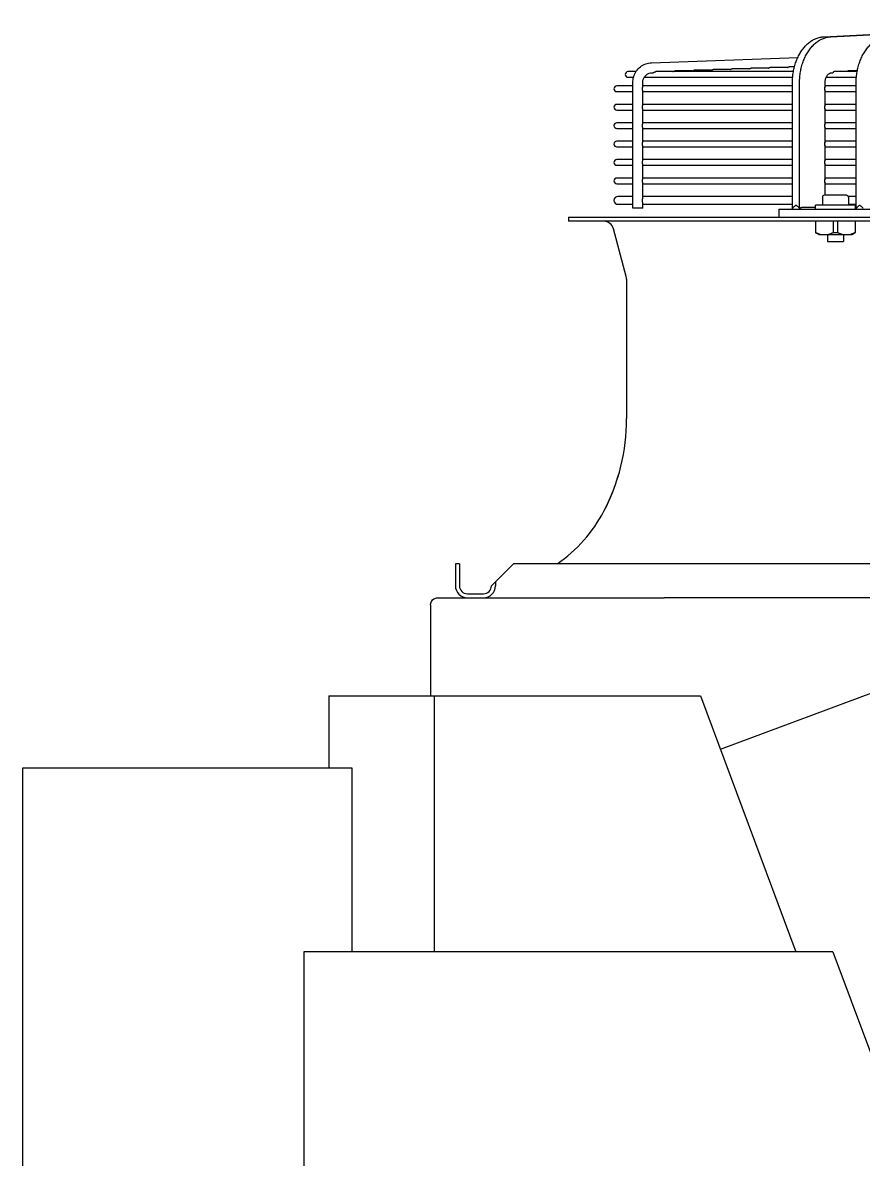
# Model space of a CAD drawing. Header units: millimetres. Extents: x 17046 to 32328, y 18593 to 29476.
# Drawn here: x 17728.25 to 17744.78, y 18965.62 to 18987.97 of the extents above; entities that cross this region are included whole.
import ezdxf

# ---------------------------------------------------------------- set-up
doc = ezdxf.new("R2010")
doc.units = ezdxf.units.MM
doc.header["$LTSCALE"] = 5
doc.layers.add('UNIT', color=6, linetype='Continuous')

msp = doc.modelspace()

# ---------------------------------------------------------------- linework, layer by layer
at = {"layer": 'UNIT'}
for p, q in [((17744.0071, 18987.6907), (17749.5819, 18987.9653)), ((17744.1463, 18987.6907), (17749.7211, 18987.9653)), ((17740.619, 18987.1791), (17743.4942, 18987.283)), ((17740.3131, 18987.0037), (17740.1545, 18987.0037)), ((17740.6261, 18986.9824), (17740.6483, 18986.9832)), ((17743.4078, 18987.0037), (17740.7047, 18987.0037)), ((17741.4123, 18987.0172), (17741.0789, 18987.0172)), ((17741.7865, 18987.0307), (17741.4531, 18987.0307)), ((17742.1607, 18987.0442), (17741.8273, 18987.0442)), ((17742.5349, 18987.0577), (17742.2014, 18987.0577)), ((17742.909, 18987.0712), (17742.5756, 18987.0712)), ((17743.2832, 18987.0847), (17742.9498, 18987.0847)), ((17743.4283, 18987.0982), (17743.324, 18987.0982)), ((17744.1637, 18986.9824), (17744.18, 18986.9832)), ((17744.6605, 18987.0037), (17744.2104, 18987.0037)), ((17744.663, 18987.0172), (17744.4847, 18987.0172)), ((17740.2488, 18986.7218), (17739.9341, 18986.7218)), ((17740.1545, 18986.8935), (17740.2635, 18986.8935)), ((17740.2488, 18984.3163), (17740.2488, 18986.7856)), ((17740.4457, 18986.7058), (17740.4457, 18986.7856)), ((17743.3889, 18986.7218), (17740.4457, 18986.7218)), ((17740.4762, 18986.8935), (17743.3935, 18986.8935)), ((17743.3889, 18984.3163), (17743.3889, 18986.7856)), ((17743.5281, 18984.3128), (17743.5281, 18986.7856)), ((17744.0292, 18986.7089), (17744.0292, 18986.7856)), ((17744.6416, 18986.7218), (17744.0292, 18986.7218)), ((17744.052, 18986.8935), (17744.6462, 18986.8935)), ((17744.6416, 18984.3163), (17744.6416, 18986.7856)), ((17739.9341, 18986.6115), (17740.2488, 18986.6115)), ((17740.4457, 18986.3436), (17740.4457, 18986.6275)), ((17740.4457, 18986.6115), (17743.3889, 18986.6115)), ((17744.0292, 18986.3467), (17744.0292, 18986.6244)), ((17744.0292, 18986.6115), (17744.6416, 18986.6115)), ((17740.2488, 18986.3596), (17739.9341, 18986.3596)), ((17739.9341, 18986.2493), (17740.2488, 18986.2493)), ((17743.3889, 18986.3596), (17740.4457, 18986.3596)), ((17740.4457, 18985.9814), (17740.4457, 18986.2653)), ((17740.4457, 18986.2493), (17743.3889, 18986.2493)), ((17744.6416, 18986.3596), (17744.0292, 18986.3596)), ((17744.0292, 18985.9845), (17744.0292, 18986.2622)), ((17744.0292, 18986.2493), (17744.6416, 18986.2493)), ((17740.2488, 18985.9974), (17739.9341, 18985.9974)), ((17739.9341, 18985.8871), (17740.2488, 18985.8871)), ((17743.3889, 18985.9974), (17740.4457, 18985.9974)), ((17740.4457, 18985.6192), (17740.4457, 18985.9031)), ((17740.4457, 18985.8871), (17743.3889, 18985.8871)), ((17744.6416, 18985.9974), (17744.0292, 18985.9974)), ((17744.0292, 18985.6223), (17744.0292, 18985.9)), ((17744.0292, 18985.8871), (17744.6416, 18985.8871)), ((17740.2488, 18985.6352), (17739.9341, 18985.6352)), ((17743.3889, 18985.6352), (17740.4457, 18985.6352)), ((17744.6416, 18985.6352), (17744.0292, 18985.6352)), ((17739.9341, 18985.5249), (17740.2488, 18985.5249)), ((17740.4457, 18985.257), (17740.4457, 18985.5409)), ((17740.4457, 18985.5249), (17743.3889, 18985.5249)), ((17744.0292, 18985.2601), (17744.0292, 18985.5378)), ((17744.0292, 18985.5249), (17744.6416, 18985.5249)), ((17740.2488, 18985.2729), (17739.9341, 18985.2729)), ((17739.9341, 18985.1627), (17740.2488, 18985.1627)), ((17743.3889, 18985.2729), (17740.4457, 18985.2729)), ((17740.4457, 18984.8948), (17740.4457, 18985.1787)), ((17740.4457, 18985.1627), (17743.3889, 18985.1627)), ((17744.6416, 18985.2729), (17744.0292, 18985.2729)), ((17744.0292, 18984.8978), (17744.0292, 18985.1756)), ((17744.0292, 18985.1627), (17744.6416, 18985.1627)), ((17740.2488, 18984.9107), (17739.9341, 18984.9107)), ((17743.3889, 18984.9107), (17740.4457, 18984.9107)), ((17744.6416, 18984.9107), (17744.0292, 18984.9107)), ((17739.9341, 18984.8005), (17740.2488, 18984.8005)), ((17740.4457, 18984.5191), (17740.4457, 18984.8165)), ((17740.4457, 18984.8005), (17743.3889, 18984.8005)), ((17744.0292, 18984.5722), (17744.0292, 18984.8134)), ((17744.0292, 18984.8005), (17744.6416, 18984.8005)), ((17740.2488, 18984.5485), (17739.9557, 18984.5485)), ((17743.3889, 18984.5485), (17740.4457, 18984.5485)), ((17743.9767, 18984.5328), (17743.9767, 18984.3753)), ((17744.4491, 18984.5722), (17744.0161, 18984.5722)), ((17744.6416, 18984.5485), (17744.4852, 18984.5485)), ((17744.4885, 18984.5328), (17744.4885, 18984.3753)), ((17739.9557, 18984.395), (17740.2488, 18984.395)), ((17740.4457, 18984.3163), (17740.2488, 18984.3163)), ((17740.4457, 18984.3163), (17740.4457, 18984.4245)), ((17740.4457, 18984.395), (17743.3889, 18984.395)), ((17743.119, 18984.2966), (17745.3461, 18984.2966)), ((17743.119, 18984.2966), (17743.119, 18984.1391)), ((17743.8389, 18984.3294), (17743.5699, 18984.3294)), ((17744.6263, 18984.3753), (17743.8389, 18984.3753)), ((17743.8389, 18984.2966), (17743.8389, 18984.3753)), ((17744.4885, 18984.395), (17744.6416, 18984.395)), ((17744.6263, 18984.301), (17744.6263, 18984.3753)), ((17738.9852, 18984.1391), (17772.7254, 18984.1391)), ((17738.9852, 18984.1391), (17738.9852, 18984.0604)), ((17772.7254, 18984.0604), (17738.9852, 18984.0604)), ((17743.8428, 18984.0604), (17743.8428, 18983.8382)), ((17744.1908, 18984.0604), (17744.1908, 18983.8382)), ((17744.2744, 18984.0604), (17744.2744, 18983.8382)), ((17744.6223, 18984.0604), (17744.6223, 18983.8382)), ((17740.1203, 18982.9726), (17739.8692, 18983.9142)), ((17743.9058, 18983.8005), (17743.8428, 18983.8369)), ((17743.9058, 18983.8005), (17744.5594, 18983.8005)), ((17744.0751, 18983.8005), (17744.0751, 18983.6666)), ((17744.3901, 18983.8005), (17744.3901, 18983.6666)), ((17744.5594, 18983.8005), (17744.6223, 18983.8369)), ((17744.0751, 18983.6666), (17744.3901, 18983.6666)), ((17740.127, 18982.9219), (17740.127, 18980.1809)), ((17736.7608, 18977.3281), (17736.7608, 18976.895)), ((17736.8396, 18977.3281), (17736.7608, 18977.3281)), ((17736.8396, 18977.3281), (17736.8396, 18976.895)), ((17737.5482, 18976.9737), (17737.9026, 18977.3281)), ((17740.6132, 18977.3281), (17737.9026, 18977.3281)), ((17776.9477, 18977.3281), (17740.6132, 18977.3281)), ((17737.5482, 18976.9737), (17737.4695, 18976.895)), ((17737.5482, 18976.9737), (17737.5482, 18976.895)), ((17736.4114, 18976.6588), (17740.8628, 18976.6588)), ((17736.997, 18976.7375), (17737.312, 18976.7375)), ((17809.4305, 18976.6588), (17740.8628, 18976.6588)), ((17736.2717, 18976.519), (17736.2717, 18974.7296)), ((17741.973, 18973.6815), (17745.6037, 18975.0354)), ((17734.2715, 18974.7296), (17741.5821, 18974.7296)), ((17734.2715, 18974.7296), (17734.2715, 18973.3122)), ((17736.3498, 18969.7006), (17736.3498, 18974.7296)), ((17741.5821, 18974.7296), (17743.4577, 18969.6998)), ((17728.2532, 18973.3122), (17734.7219, 18973.3122)), ((17728.2532, 18898.9392), (17728.2532, 18973.3122)), ((17734.7219, 18973.3122), (17734.7219, 18969.6997)), ((17744.1824, 18969.6998), (17733.7789, 18969.6997)), ((17733.7789, 18969.6997), (17733.7789, 18965.49)), ((17744.1824, 18969.6998), (17769.8854, 18900.773))]:
    msp.add_line(p, q, dxfattribs=at)
for centre, radius, start, end in [((17740.1545, 18986.9486), 0.0551, 90, 270), ((17739.9341, 18986.6666), 0.0551, 90, 270), ((17739.9341, 18986.3044), 0.0551, 90, 270), ((17739.9341, 18985.9422), 0.0551, 90, 270), ((17739.9341, 18985.58), 0.0551, 90, 270), ((17739.9341, 18985.2178), 0.0551, 90, 270), ((17739.9341, 18984.8556), 0.0551, 90, 270), ((17739.9557, 18984.4718), 0.0768, 90, 270), ((17744.0161, 18984.5328), 0.0394, 90, 180), ((17744.4491, 18984.5328), 0.0394, 0, 90), ((17739.679, 18983.8635), 0.1969, 14.93142, 90), ((17739.9301, 18982.9219), 0.1969, 0, 14.93142), ((17736.19, 18980.1809), 3.937, 332.49816, 0), ((17736.19, 18980.1809), 3.937, 332.49816, 343.5344), ((17737.1677, 18979.6719), 2.8346, 304.22448, 332.49816), ((17736.997, 18976.895), 0.2362, 180, 270), ((17736.997, 18976.895), 0.1575, 180, 270), ((17737.312, 18976.895), 0.2362, 270, 0), ((17737.312, 18976.895), 0.1575, 270, 0)]:
    msp.add_arc(centre, radius, start, end, dxfattribs=at)
for centre, ratio, start_param, end_param in [((17744.2104, 18986.9486), 0.7079972, 3.1415858, 4.0326206), ((17744.4847, 18986.9621), 0.7080429, 3.1415852, 3.8564942), ((17744.0543, 18986.6666), 0.7079678, 3.8398095, 4.712382), ((17744.0543, 18986.6666), 0.7079678, 4.7123959, 5.5849684), ((17744.0543, 18986.3044), 0.7079678, 3.8398095, 4.712382), ((17744.0543, 18986.3044), 0.7079678, 4.7123959, 5.5849684), ((17744.0543, 18985.9422), 0.7079678, 3.8398095, 4.712382), ((17744.0543, 18985.9422), 0.7079678, 4.7123959, 5.5849684), ((17744.0543, 18985.58), 0.7079678, 3.8398095, 4.712382), ((17744.0543, 18985.58), 0.7079678, 4.7123959, 5.5849684), ((17744.0543, 18985.2178), 0.7079678, 3.8398095, 4.712382), ((17744.0543, 18985.2178), 0.7079678, 4.7123959, 5.5849684), ((17744.0543, 18984.8556), 0.7079678, 3.8398095, 4.712382), ((17744.0543, 18984.8556), 0.7079678, 4.7123959, 5.5849684)]:
    msp.add_ellipse(centre, major_axis=(0, -0.0551), ratio=ratio, start_param=start_param, end_param=end_param, dxfattribs=at)
for points, knots in [([(17743.3889, 18986.7856), (17743.3889, 18986.8212), (17743.3904, 18986.8571), (17743.3934, 18986.8925), (17743.3963, 18986.9279), (17743.4008, 18986.9629), (17743.4067, 18986.9976), (17743.4126, 18987.0322), (17743.42, 18987.0666), (17743.4288, 18987.1001), (17743.4375, 18987.1335), (17743.4476, 18987.166), (17743.4591, 18987.1978), (17743.4706, 18987.2295), (17743.4835, 18987.2605), (17743.4975, 18987.2901), (17743.5116, 18987.3198), (17743.5268, 18987.348), (17743.5432, 18987.3751), (17743.5596, 18987.4022), (17743.5773, 18987.428), (17743.5958, 18987.4522), (17743.6144, 18987.4763), (17743.6339, 18987.4988), (17743.6543, 18987.5196), (17743.6748, 18987.5405), (17743.6962, 18987.5598), (17743.7182, 18987.5771), (17743.7403, 18987.5944), (17743.7629, 18987.6098), (17743.7862, 18987.6234), (17743.8096, 18987.6369), (17743.8336, 18987.6485), (17743.8579, 18987.6581), (17743.8822, 18987.6676), (17743.9067, 18987.6751), (17743.9317, 18987.6805), (17743.9566, 18987.686), (17743.9819, 18987.6894), (17744.0071, 18987.6906)], [0, 0, 0, 0, 0.076921, 0.076921, 0.076921, 0.1538421, 0.1538421, 0.1538421, 0.2307631, 0.2307631, 0.2307631, 0.3076842, 0.3076842, 0.3076842, 0.3846052, 0.3846052, 0.3846052, 0.4615263, 0.4615263, 0.4615263, 0.5384473, 0.5384473, 0.5384473, 0.6153684, 0.6153684, 0.6153684, 0.6922894, 0.6922894, 0.6922894, 0.7692105, 0.7692105, 0.7692105, 0.8461315, 0.8461315, 0.8461315, 0.9230526, 0.9230526, 0.9230526, 1, 1, 1, 1]), ([(17743.5281, 18986.7856), (17743.5281, 18986.8212), (17743.5296, 18986.8571), (17743.5326, 18986.8925), (17743.5355, 18986.9279), (17743.54, 18986.9629), (17743.5459, 18986.9976), (17743.5518, 18987.0322), (17743.5592, 18987.0666), (17743.5679, 18987.1001), (17743.5767, 18987.1335), (17743.5868, 18987.166), (17743.5983, 18987.1978), (17743.6098, 18987.2295), (17743.6227, 18987.2605), (17743.6367, 18987.2901), (17743.6508, 18987.3198), (17743.666, 18987.348), (17743.6824, 18987.3751), (17743.6988, 18987.4022), (17743.7165, 18987.428), (17743.735, 18987.4522), (17743.7536, 18987.4763), (17743.773, 18987.4988), (17743.7935, 18987.5196), (17743.8139, 18987.5405), (17743.8354, 18987.5598), (17743.8574, 18987.5771), (17743.8795, 18987.5944), (17743.9021, 18987.6098), (17743.9254, 18987.6234), (17743.9488, 18987.6369), (17743.9728, 18987.6485), (17743.9971, 18987.6581), (17744.0214, 18987.6676), (17744.0459, 18987.6751), (17744.0709, 18987.6805), (17744.0958, 18987.686), (17744.1211, 18987.6894), (17744.1463, 18987.6906)], [0, 0, 0, 0, 0.076921, 0.076921, 0.076921, 0.1538421, 0.1538421, 0.1538421, 0.2307631, 0.2307631, 0.2307631, 0.3076842, 0.3076842, 0.3076842, 0.3846052, 0.3846052, 0.3846052, 0.4615263, 0.4615263, 0.4615263, 0.5384473, 0.5384473, 0.5384473, 0.6153684, 0.6153684, 0.6153684, 0.6922894, 0.6922894, 0.6922894, 0.7692105, 0.7692105, 0.7692105, 0.8461315, 0.8461315, 0.8461315, 0.9230526, 0.9230526, 0.9230526, 1, 1, 1, 1]), ([(17744.6416, 18986.7856), (17744.6416, 18986.8212), (17744.6432, 18986.8571), (17744.6461, 18986.8925), (17744.6491, 18986.9279), (17744.6535, 18986.9629), (17744.6594, 18986.9976), (17744.6654, 18987.0322), (17744.6728, 18987.0666), (17744.6815, 18987.1001), (17744.6903, 18987.1335), (17744.7004, 18987.166), (17744.7118, 18987.1978), (17744.7233, 18987.2295), (17744.7362, 18987.2605), (17744.7503, 18987.2901), (17744.7643, 18987.3198), (17744.7795, 18987.348), (17744.7959, 18987.3751), (17744.8124, 18987.4022), (17744.83, 18987.428), (17744.8486, 18987.4522), (17744.8671, 18987.4763), (17744.8866, 18987.4988), (17744.9071, 18987.5196), (17744.9275, 18987.5405), (17744.9489, 18987.5598), (17744.971, 18987.5771), (17744.993, 18987.5944), (17745.0157, 18987.6098), (17745.039, 18987.6234), (17745.0623, 18987.6369), (17745.0864, 18987.6485), (17745.1107, 18987.6581), (17745.135, 18987.6676), (17745.1595, 18987.6751), (17745.1844, 18987.6805), (17745.2094, 18987.686), (17745.2347, 18987.6894), (17745.2598, 18987.6906)], [0, 0, 0, 0, 0.076921, 0.076921, 0.076921, 0.1538421, 0.1538421, 0.1538421, 0.2307631, 0.2307631, 0.2307631, 0.3076842, 0.3076842, 0.3076842, 0.3846052, 0.3846052, 0.3846052, 0.4615263, 0.4615263, 0.4615263, 0.5384473, 0.5384473, 0.5384473, 0.6153684, 0.6153684, 0.6153684, 0.6922894, 0.6922894, 0.6922894, 0.7692105, 0.7692105, 0.7692105, 0.8461315, 0.8461315, 0.8461315, 0.9230526, 0.9230526, 0.9230526, 1, 1, 1, 1]), ([(17740.2488, 18986.7856), (17740.2488, 18986.8256), (17740.2548, 18986.8656), (17740.2782, 18986.9419), (17740.2956, 18986.9783), (17740.3405, 18987.0442), (17740.368, 18987.0737), (17740.4305, 18987.1228), (17740.4655, 18987.1424), (17740.54, 18987.1699), (17740.5794, 18987.1777), (17740.619, 18987.1791)], [1.5707963, 1.5707963, 1.5707963, 1.5707963, 1.8779743, 1.8779743, 2.1851522, 2.1851522, 2.4923302, 2.4923302, 2.7995081, 2.7995081, 3.1066861, 3.1066861, 3.1066861, 3.1066861]), ([(17740.4457, 18986.7856), (17740.4457, 18986.8061), (17740.4488, 18986.8266), (17740.4607, 18986.8655), (17740.4695, 18986.8839), (17740.492, 18986.9169), (17740.5056, 18986.9314), (17740.5361, 18986.9554), (17740.553, 18986.9649), (17740.5886, 18986.978), (17740.6073, 18986.9817), (17740.6261, 18986.9824)], [1.5707963, 1.5707963, 1.5707963, 1.5707963, 1.8779743, 1.8779743, 2.1851522, 2.1851522, 2.4923302, 2.4923302, 2.7995081, 2.7995081, 3.1066861, 3.1066861, 3.1066861, 3.1066861]), ([(17740.6483, 18986.9832), (17740.6485, 18986.9832), (17740.6486, 18986.9832), (17740.6488, 18986.9832), (17740.6491, 18986.9832), (17740.6493, 18986.9833), (17740.6496, 18986.9833), (17740.6502, 18986.9834), (17740.6508, 18986.9836), (17740.6514, 18986.9838), (17740.6521, 18986.984), (17740.6527, 18986.9843), (17740.6534, 18986.9846), (17740.6541, 18986.9849), (17740.6549, 18986.9852), (17740.6556, 18986.9856), (17740.6564, 18986.986), (17740.6572, 18986.9864), (17740.658, 18986.9868), (17740.6588, 18986.9873), (17740.6596, 18986.9877), (17740.6605, 18986.9882), (17740.6613, 18986.9887), (17740.6622, 18986.9892), (17740.6631, 18986.9897), (17740.664, 18986.9902), (17740.6649, 18986.9907), (17740.6658, 18986.9913), (17740.6667, 18986.9918), (17740.6677, 18986.9923), (17740.6686, 18986.9928), (17740.6695, 18986.9933), (17740.6705, 18986.9938), (17740.6714, 18986.9943), (17740.6724, 18986.9948), (17740.6734, 18986.9953), (17740.6744, 18986.9958), (17740.6753, 18986.9963), (17740.6763, 18986.9967), (17740.6773, 18986.9972), (17740.6783, 18986.9976), (17740.6793, 18986.9981), (17740.6803, 18986.9985), (17740.6813, 18986.9989), (17740.6823, 18986.9993), (17740.6833, 18986.9996), (17740.6843, 18987), (17740.6853, 18987.0003), (17740.6863, 18987.0007), (17740.6873, 18987.001), (17740.6883, 18987.0013), (17740.6893, 18987.0016), (17740.6904, 18987.0018), (17740.6914, 18987.0021), (17740.6924, 18987.0023), (17740.6934, 18987.0025), (17740.6944, 18987.0027), (17740.6954, 18987.0029), (17740.6964, 18987.0031), (17740.6974, 18987.0032), (17740.6984, 18987.0033), (17740.6994, 18987.0034), (17740.7004, 18987.0035), (17740.7014, 18987.0036), (17740.7023, 18987.0037), (17740.7033, 18987.0037), (17740.7043, 18987.0037), (17740.7044, 18987.0037), (17740.7045, 18987.0037), (17740.7047, 18987.0037)], [0.00401292, 0.00401292, 0.00401292, 0.00401292, 0.01219512, 0.01219512, 0.01219512, 0.02439024, 0.02439024, 0.02439024, 0.04878049, 0.04878049, 0.04878049, 0.07317073, 0.07317073, 0.07317073, 0.09756098, 0.09756098, 0.09756098, 0.12195122, 0.12195122, 0.12195122, 0.14634146, 0.14634146, 0.14634146, 0.17073171, 0.17073171, 0.17073171, 0.19512195, 0.19512195, 0.19512195, 0.2195122, 0.2195122, 0.2195122, 0.24390244, 0.24390244, 0.24390244, 0.26829268, 0.26829268, 0.26829268, 0.29268293, 0.29268293, 0.29268293, 0.31707317, 0.31707317, 0.31707317, 0.34146341, 0.34146341, 0.34146341, 0.36585366, 0.36585366, 0.36585366, 0.3902439, 0.3902439, 0.3902439, 0.41463415, 0.41463415, 0.41463415, 0.43902439, 0.43902439, 0.43902439, 0.46341463, 0.46341463, 0.46341463, 0.48780488, 0.48780488, 0.48780488, 0.51219512, 0.51219512, 0.51219512, 0.51549915, 0.51549915, 0.51549915, 0.51549915]), ([(17741.0381, 18987.0037), (17741.0388, 18987.0041), (17741.0394, 18987.0044), (17741.04, 18987.0048), (17741.0409, 18987.0053), (17741.0419, 18987.0058), (17741.0428, 18987.0063), (17741.0438, 18987.0068), (17741.0447, 18987.0073), (17741.0457, 18987.0078), (17741.0466, 18987.0083), (17741.0476, 18987.0088), (17741.0486, 18987.0093), (17741.0495, 18987.0098), (17741.0505, 18987.0102), (17741.0515, 18987.0107), (17741.0525, 18987.0111), (17741.0535, 18987.0116), (17741.0545, 18987.012), (17741.0555, 18987.0124), (17741.0565, 18987.0128), (17741.0575, 18987.0131), (17741.0585, 18987.0135), (17741.0595, 18987.0138), (17741.0605, 18987.0142), (17741.0615, 18987.0145), (17741.0625, 18987.0148), (17741.0635, 18987.0151), (17741.0646, 18987.0153), (17741.0656, 18987.0156), (17741.0666, 18987.0158), (17741.0676, 18987.016), (17741.0686, 18987.0162), (17741.0696, 18987.0164), (17741.0706, 18987.0166), (17741.0716, 18987.0167), (17741.0726, 18987.0168), (17741.0736, 18987.0169), (17741.0746, 18987.017), (17741.0756, 18987.0171), (17741.0765, 18987.0172), (17741.0775, 18987.0172), (17741.0785, 18987.0172), (17741.0786, 18987.0172), (17741.0787, 18987.0172), (17741.0789, 18987.0172)], [0.1782737, 0.1782737, 0.1782737, 0.1782737, 0.19512195, 0.19512195, 0.19512195, 0.2195122, 0.2195122, 0.2195122, 0.24390244, 0.24390244, 0.24390244, 0.26829268, 0.26829268, 0.26829268, 0.29268293, 0.29268293, 0.29268293, 0.31707317, 0.31707317, 0.31707317, 0.34146341, 0.34146341, 0.34146341, 0.36585366, 0.36585366, 0.36585366, 0.3902439, 0.3902439, 0.3902439, 0.41463415, 0.41463415, 0.41463415, 0.43902439, 0.43902439, 0.43902439, 0.46341463, 0.46341463, 0.46341463, 0.48780488, 0.48780488, 0.48780488, 0.51219512, 0.51219512, 0.51219512, 0.5155129, 0.5155129, 0.5155129, 0.5155129]), ([(17741.4123, 18987.0172), (17741.413, 18987.0176), (17741.4136, 18987.0179), (17741.4142, 18987.0183), (17741.4152, 18987.0188), (17741.4161, 18987.0193), (17741.417, 18987.0198), (17741.418, 18987.0204), (17741.4189, 18987.0209), (17741.4199, 18987.0214), (17741.4208, 18987.0219), (17741.4218, 18987.0223), (17741.4228, 18987.0228), (17741.4238, 18987.0233), (17741.4247, 18987.0237), (17741.4257, 18987.0242), (17741.4267, 18987.0246), (17741.4277, 18987.0251), (17741.4287, 18987.0255), (17741.4297, 18987.0259), (17741.4307, 18987.0263), (17741.4317, 18987.0266), (17741.4327, 18987.027), (17741.4337, 18987.0273), (17741.4347, 18987.0277), (17741.4357, 18987.028), (17741.4367, 18987.0283), (17741.4378, 18987.0286), (17741.4388, 18987.0288), (17741.4398, 18987.0291), (17741.4408, 18987.0293), (17741.4418, 18987.0295), (17741.4428, 18987.0297), (17741.4438, 18987.0299), (17741.4448, 18987.0301), (17741.4458, 18987.0302), (17741.4468, 18987.0303), (17741.4478, 18987.0304), (17741.4488, 18987.0305), (17741.4498, 18987.0306), (17741.4507, 18987.0307), (17741.4517, 18987.0307), (17741.4527, 18987.0307), (17741.4528, 18987.0307), (17741.4529, 18987.0307), (17741.4531, 18987.0307)], [0.17792949, 0.17792949, 0.17792949, 0.17792949, 0.19512195, 0.19512195, 0.19512195, 0.2195122, 0.2195122, 0.2195122, 0.24390244, 0.24390244, 0.24390244, 0.26829268, 0.26829268, 0.26829268, 0.29268293, 0.29268293, 0.29268293, 0.31707317, 0.31707317, 0.31707317, 0.34146341, 0.34146341, 0.34146341, 0.36585366, 0.36585366, 0.36585366, 0.3902439, 0.3902439, 0.3902439, 0.41463415, 0.41463415, 0.41463415, 0.43902439, 0.43902439, 0.43902439, 0.46341463, 0.46341463, 0.46341463, 0.48780488, 0.48780488, 0.48780488, 0.51219512, 0.51219512, 0.51219512, 0.51552666, 0.51552666, 0.51552666, 0.51552666]), ([(17741.7865, 18987.0307), (17741.7872, 18987.0311), (17741.7878, 18987.0314), (17741.7885, 18987.0318), (17741.7894, 18987.0323), (17741.7903, 18987.0328), (17741.7912, 18987.0334), (17741.7922, 18987.0339), (17741.7931, 18987.0344), (17741.7941, 18987.0349), (17741.7951, 18987.0354), (17741.796, 18987.0359), (17741.797, 18987.0363), (17741.798, 18987.0368), (17741.7989, 18987.0373), (17741.7999, 18987.0377), (17741.8009, 18987.0381), (17741.8019, 18987.0386), (17741.8029, 18987.039), (17741.8039, 18987.0394), (17741.8049, 18987.0398), (17741.8059, 18987.0401), (17741.8069, 18987.0405), (17741.8079, 18987.0408), (17741.8089, 18987.0412), (17741.8099, 18987.0415), (17741.8109, 18987.0418), (17741.812, 18987.0421), (17741.813, 18987.0423), (17741.814, 18987.0426), (17741.815, 18987.0428), (17741.816, 18987.043), (17741.817, 18987.0432), (17741.818, 18987.0434), (17741.819, 18987.0436), (17741.82, 18987.0437), (17741.821, 18987.0438), (17741.822, 18987.0439), (17741.823, 18987.044), (17741.8239, 18987.0441), (17741.8249, 18987.0442), (17741.8259, 18987.0442), (17741.8269, 18987.0442), (17741.827, 18987.0442), (17741.8271, 18987.0442), (17741.8273, 18987.0442)], [0.17758438, 0.17758438, 0.17758438, 0.17758438, 0.19512195, 0.19512195, 0.19512195, 0.2195122, 0.2195122, 0.2195122, 0.24390244, 0.24390244, 0.24390244, 0.26829268, 0.26829268, 0.26829268, 0.29268293, 0.29268293, 0.29268293, 0.31707317, 0.31707317, 0.31707317, 0.34146341, 0.34146341, 0.34146341, 0.36585366, 0.36585366, 0.36585366, 0.3902439, 0.3902439, 0.3902439, 0.41463415, 0.41463415, 0.41463415, 0.43902439, 0.43902439, 0.43902439, 0.46341463, 0.46341463, 0.46341463, 0.48780488, 0.48780488, 0.48780488, 0.51219512, 0.51219512, 0.51219512, 0.51554043, 0.51554043, 0.51554043, 0.51554043]), ([(17742.1607, 18987.0442), (17742.1613, 18987.0446), (17742.162, 18987.0449), (17742.1627, 18987.0453), (17742.1636, 18987.0458), (17742.1645, 18987.0464), (17742.1655, 18987.0469), (17742.1664, 18987.0474), (17742.1674, 18987.0479), (17742.1683, 18987.0484), (17742.1693, 18987.0489), (17742.1702, 18987.0494), (17742.1712, 18987.0498), (17742.1722, 18987.0503), (17742.1732, 18987.0508), (17742.1741, 18987.0512), (17742.1751, 18987.0516), (17742.1761, 18987.0521), (17742.1771, 18987.0525), (17742.1781, 18987.0529), (17742.1791, 18987.0533), (17742.1801, 18987.0536), (17742.1811, 18987.054), (17742.1821, 18987.0543), (17742.1831, 18987.0547), (17742.1841, 18987.055), (17742.1852, 18987.0553), (17742.1862, 18987.0556), (17742.1872, 18987.0558), (17742.1882, 18987.0561), (17742.1892, 18987.0563), (17742.1902, 18987.0565), (17742.1912, 18987.0567), (17742.1922, 18987.0569), (17742.1932, 18987.0571), (17742.1942, 18987.0572), (17742.1952, 18987.0573), (17742.1962, 18987.0574), (17742.1972, 18987.0575), (17742.1981, 18987.0576), (17742.1991, 18987.0576), (17742.2001, 18987.0577), (17742.2011, 18987.0577), (17742.2012, 18987.0577), (17742.2013, 18987.0577), (17742.2014, 18987.0577)], [0.17723839, 0.17723839, 0.17723839, 0.17723839, 0.19512195, 0.19512195, 0.19512195, 0.2195122, 0.2195122, 0.2195122, 0.24390244, 0.24390244, 0.24390244, 0.26829268, 0.26829268, 0.26829268, 0.29268293, 0.29268293, 0.29268293, 0.31707317, 0.31707317, 0.31707317, 0.34146341, 0.34146341, 0.34146341, 0.36585366, 0.36585366, 0.36585366, 0.3902439, 0.3902439, 0.3902439, 0.41463415, 0.41463415, 0.41463415, 0.43902439, 0.43902439, 0.43902439, 0.46341463, 0.46341463, 0.46341463, 0.48780488, 0.48780488, 0.48780488, 0.51219512, 0.51219512, 0.51219512, 0.5155542, 0.5155542, 0.5155542, 0.5155542]), ([(17742.5349, 18987.0577), (17742.5355, 18987.0581), (17742.5362, 18987.0585), (17742.5369, 18987.0588), (17742.5378, 18987.0594), (17742.5387, 18987.0599), (17742.5397, 18987.0604), (17742.5406, 18987.0609), (17742.5416, 18987.0614), (17742.5425, 18987.0619), (17742.5435, 18987.0624), (17742.5444, 18987.0629), (17742.5454, 18987.0633), (17742.5464, 18987.0638), (17742.5474, 18987.0643), (17742.5484, 18987.0647), (17742.5493, 18987.0652), (17742.5503, 18987.0656), (17742.5513, 18987.066), (17742.5523, 18987.0664), (17742.5533, 18987.0668), (17742.5543, 18987.0671), (17742.5553, 18987.0675), (17742.5563, 18987.0678), (17742.5573, 18987.0682), (17742.5583, 18987.0685), (17742.5594, 18987.0688), (17742.5604, 18987.069), (17742.5614, 18987.0693), (17742.5624, 18987.0696), (17742.5634, 18987.0698), (17742.5644, 18987.07), (17742.5654, 18987.0702), (17742.5664, 18987.0704), (17742.5674, 18987.0706), (17742.5684, 18987.0707), (17742.5694, 18987.0708), (17742.5704, 18987.0709), (17742.5714, 18987.071), (17742.5723, 18987.0711), (17742.5733, 18987.0711), (17742.5743, 18987.0712), (17742.5752, 18987.0712), (17742.5754, 18987.0712), (17742.5755, 18987.0712), (17742.5756, 18987.0712)], [0.17689154, 0.17689154, 0.17689154, 0.17689154, 0.19512195, 0.19512195, 0.19512195, 0.2195122, 0.2195122, 0.2195122, 0.24390244, 0.24390244, 0.24390244, 0.26829268, 0.26829268, 0.26829268, 0.29268293, 0.29268293, 0.29268293, 0.31707317, 0.31707317, 0.31707317, 0.34146341, 0.34146341, 0.34146341, 0.36585366, 0.36585366, 0.36585366, 0.3902439, 0.3902439, 0.3902439, 0.41463415, 0.41463415, 0.41463415, 0.43902439, 0.43902439, 0.43902439, 0.46341463, 0.46341463, 0.46341463, 0.48780488, 0.48780488, 0.48780488, 0.51219512, 0.51219512, 0.51219512, 0.51556798, 0.51556798, 0.51556798, 0.51556798]), ([(17742.909, 18987.0712), (17742.9097, 18987.0716), (17742.9104, 18987.072), (17742.9111, 18987.0724), (17742.912, 18987.0729), (17742.913, 18987.0734), (17742.9139, 18987.0739), (17742.9148, 18987.0744), (17742.9158, 18987.0749), (17742.9167, 18987.0754), (17742.9177, 18987.0759), (17742.9187, 18987.0764), (17742.9196, 18987.0768), (17742.9206, 18987.0773), (17742.9216, 18987.0778), (17742.9226, 18987.0782), (17742.9236, 18987.0787), (17742.9245, 18987.0791), (17742.9255, 18987.0795), (17742.9265, 18987.0799), (17742.9275, 18987.0803), (17742.9285, 18987.0806), (17742.9295, 18987.081), (17742.9305, 18987.0813), (17742.9315, 18987.0817), (17742.9326, 18987.082), (17742.9336, 18987.0823), (17742.9346, 18987.0825), (17742.9356, 18987.0828), (17742.9366, 18987.0831), (17742.9376, 18987.0833), (17742.9386, 18987.0835), (17742.9396, 18987.0837), (17742.9406, 18987.0839), (17742.9416, 18987.084), (17742.9426, 18987.0842), (17742.9436, 18987.0843), (17742.9446, 18987.0844), (17742.9456, 18987.0845), (17742.9465, 18987.0846), (17742.9475, 18987.0846), (17742.9485, 18987.0847), (17742.9494, 18987.0847), (17742.9496, 18987.0847), (17742.9497, 18987.0847), (17742.9498, 18987.0847)], [0.17654387, 0.17654387, 0.17654387, 0.17654387, 0.19512195, 0.19512195, 0.19512195, 0.2195122, 0.2195122, 0.2195122, 0.24390244, 0.24390244, 0.24390244, 0.26829268, 0.26829268, 0.26829268, 0.29268293, 0.29268293, 0.29268293, 0.31707317, 0.31707317, 0.31707317, 0.34146341, 0.34146341, 0.34146341, 0.36585366, 0.36585366, 0.36585366, 0.3902439, 0.3902439, 0.3902439, 0.41463415, 0.41463415, 0.41463415, 0.43902439, 0.43902439, 0.43902439, 0.46341463, 0.46341463, 0.46341463, 0.48780488, 0.48780488, 0.48780488, 0.51219512, 0.51219512, 0.51219512, 0.51558176, 0.51558176, 0.51558176, 0.51558176]), ([(17743.2832, 18987.0847), (17743.2839, 18987.0851), (17743.2846, 18987.0855), (17743.2853, 18987.0859), (17743.2862, 18987.0864), (17743.2872, 18987.0869), (17743.2881, 18987.0874), (17743.289, 18987.0879), (17743.29, 18987.0884), (17743.291, 18987.0889), (17743.2919, 18987.0894), (17743.2929, 18987.0899), (17743.2938, 18987.0904), (17743.2948, 18987.0908), (17743.2958, 18987.0913), (17743.2968, 18987.0917), (17743.2978, 18987.0922), (17743.2988, 18987.0926), (17743.2998, 18987.093), (17743.3007, 18987.0934), (17743.3017, 18987.0938), (17743.3027, 18987.0941), (17743.3037, 18987.0945), (17743.3048, 18987.0948), (17743.3058, 18987.0952), (17743.3068, 18987.0955), (17743.3078, 18987.0958), (17743.3088, 18987.096), (17743.3098, 18987.0963), (17743.3108, 18987.0966), (17743.3118, 18987.0968), (17743.3128, 18987.097), (17743.3138, 18987.0972), (17743.3148, 18987.0974), (17743.3158, 18987.0975), (17743.3168, 18987.0977), (17743.3178, 18987.0978), (17743.3188, 18987.0979), (17743.3197, 18987.098), (17743.3207, 18987.0981), (17743.3217, 18987.0981), (17743.3227, 18987.0982), (17743.3236, 18987.0982), (17743.3238, 18987.0982), (17743.3239, 18987.0982), (17743.324, 18987.0982)], [0.1761954, 0.1761954, 0.1761954, 0.1761954, 0.19512195, 0.19512195, 0.19512195, 0.2195122, 0.2195122, 0.2195122, 0.24390244, 0.24390244, 0.24390244, 0.26829268, 0.26829268, 0.26829268, 0.29268293, 0.29268293, 0.29268293, 0.31707317, 0.31707317, 0.31707317, 0.34146341, 0.34146341, 0.34146341, 0.36585366, 0.36585366, 0.36585366, 0.3902439, 0.3902439, 0.3902439, 0.41463415, 0.41463415, 0.41463415, 0.43902439, 0.43902439, 0.43902439, 0.46341463, 0.46341463, 0.46341463, 0.48780488, 0.48780488, 0.48780488, 0.51219512, 0.51219512, 0.51219512, 0.51559553, 0.51559553, 0.51559553, 0.51559553]), ([(17744.0292, 18986.7856), (17744.0292, 18986.7934), (17744.0295, 18986.8011), (17744.0302, 18986.8088), (17744.0308, 18986.8165), (17744.0318, 18986.8242), (17744.0331, 18986.8317), (17744.0343, 18986.8392), (17744.0359, 18986.8466), (17744.0378, 18986.8539), (17744.0397, 18986.8612), (17744.042, 18986.8683), (17744.0445, 18986.8752), (17744.047, 18986.8821), (17744.0497, 18986.8888), (17744.0528, 18986.8952), (17744.0558, 18986.9016), (17744.0592, 18986.9078), (17744.0627, 18986.9137), (17744.0663, 18986.9196), (17744.0701, 18986.9252), (17744.0742, 18986.9304), (17744.0782, 18986.9357), (17744.0825, 18986.9406), (17744.0869, 18986.9452), (17744.0914, 18986.9497), (17744.096, 18986.9539), (17744.1008, 18986.9576), (17744.1056, 18986.9614), (17744.1106, 18986.9648), (17744.1156, 18986.9677), (17744.1207, 18986.9707), (17744.1259, 18986.9732), (17744.1312, 18986.9753), (17744.1365, 18986.9773), (17744.1419, 18986.979), (17744.1473, 18986.9802), (17744.1527, 18986.9814), (17744.1582, 18986.9821), (17744.1637, 18986.9824)], [0, 0, 0, 0, 0.076921, 0.076921, 0.076921, 0.153842, 0.153842, 0.153842, 0.230763, 0.230763, 0.230763, 0.307684, 0.307684, 0.307684, 0.384605, 0.384605, 0.384605, 0.461526, 0.461526, 0.461526, 0.538447, 0.538447, 0.538447, 0.615368, 0.615368, 0.615368, 0.692289, 0.692289, 0.692289, 0.7692101, 0.7692101, 0.7692101, 0.8461311, 0.8461311, 0.8461311, 0.9230521, 0.9230521, 0.9230521, 1, 1, 1, 1]), ([(17740.4387, 18986.6666), (17740.4387, 18986.6677), (17740.4387, 18986.6697), (17740.4389, 18986.6726), (17740.4391, 18986.6756), (17740.4394, 18986.6785), (17740.4399, 18986.6814), (17740.4404, 18986.6842), (17740.4409, 18986.6869), (17740.4416, 18986.6895), (17740.4422, 18986.6921), (17740.4429, 18986.6945), (17740.4436, 18986.6968), (17740.4442, 18986.6989), (17740.4448, 18986.7009), (17740.4452, 18986.7027), (17740.4456, 18986.7043), (17740.4457, 18986.7053), (17740.4457, 18986.7057), (17740.4457, 18986.7058)], [0, 0, 0, 0, 0.04761905, 0.0952381, 0.14285714, 0.19047619, 0.23809524, 0.28571429, 0.33333333, 0.38095238, 0.42857143, 0.47619048, 0.52380952, 0.57142857, 0.61904762, 0.66666667, 0.71428571, 0.76190476, 0.76755733, 0.76755733, 0.76755733, 0.76755733]), ([(17740.4457, 18986.6275), (17740.4457, 18986.6276), (17740.4457, 18986.628), (17740.4456, 18986.629), (17740.4452, 18986.6306), (17740.4448, 18986.6324), (17740.4442, 18986.6344), (17740.4436, 18986.6365), (17740.4429, 18986.6388), (17740.4422, 18986.6412), (17740.4416, 18986.6438), (17740.4409, 18986.6464), (17740.4404, 18986.6491), (17740.4399, 18986.6519), (17740.4394, 18986.6548), (17740.4391, 18986.6577), (17740.4389, 18986.6607), (17740.4387, 18986.6636), (17740.4387, 18986.6656), (17740.4387, 18986.6666)], [0.23243408, 0.23243408, 0.23243408, 0.23243408, 0.23809524, 0.28571429, 0.33333333, 0.38095238, 0.42857143, 0.47619048, 0.52380952, 0.57142857, 0.61904762, 0.66666667, 0.71428571, 0.76190476, 0.80952381, 0.85714286, 0.9047619, 0.95238095, 1, 1, 1, 1]), ([(17740.4387, 18986.3044), (17740.4387, 18986.3054), (17740.4387, 18986.3074), (17740.4389, 18986.3104), (17740.4391, 18986.3134), (17740.4394, 18986.3163), (17740.4399, 18986.3192), (17740.4404, 18986.322), (17740.4409, 18986.3247), (17740.4416, 18986.3273), (17740.4422, 18986.3299), (17740.4429, 18986.3323), (17740.4436, 18986.3346), (17740.4442, 18986.3367), (17740.4448, 18986.3387), (17740.4452, 18986.3405), (17740.4456, 18986.3421), (17740.4457, 18986.3431), (17740.4457, 18986.3435), (17740.4457, 18986.3436)], [0, 0, 0, 0, 0.04761905, 0.0952381, 0.14285714, 0.19047619, 0.23809524, 0.28571429, 0.33333333, 0.38095238, 0.42857143, 0.47619048, 0.52380952, 0.57142857, 0.61904762, 0.66666667, 0.71428571, 0.76190476, 0.76755733, 0.76755733, 0.76755733, 0.76755733]), ([(17740.4457, 18986.2653), (17740.4457, 18986.2654), (17740.4457, 18986.2658), (17740.4456, 18986.2668), (17740.4452, 18986.2684), (17740.4448, 18986.2702), (17740.4442, 18986.2722), (17740.4436, 18986.2743), (17740.4429, 18986.2766), (17740.4422, 18986.279), (17740.4416, 18986.2816), (17740.4409, 18986.2842), (17740.4404, 18986.2869), (17740.4399, 18986.2897), (17740.4394, 18986.2926), (17740.4391, 18986.2955), (17740.4389, 18986.2985), (17740.4387, 18986.3014), (17740.4387, 18986.3034), (17740.4387, 18986.3044)], [0.23243408, 0.23243408, 0.23243408, 0.23243408, 0.23809524, 0.28571429, 0.33333333, 0.38095238, 0.42857143, 0.47619048, 0.52380952, 0.57142857, 0.61904762, 0.66666667, 0.71428571, 0.76190476, 0.80952381, 0.85714286, 0.9047619, 0.95238095, 1, 1, 1, 1]), ([(17740.4387, 18985.9422), (17740.4387, 18985.9432), (17740.4387, 18985.9452), (17740.4389, 18985.9482), (17740.4391, 18985.9512), (17740.4394, 18985.9541), (17740.4399, 18985.957), (17740.4404, 18985.9598), (17740.4409, 18985.9625), (17740.4416, 18985.9651), (17740.4422, 18985.9677), (17740.4429, 18985.9701), (17740.4436, 18985.9724), (17740.4442, 18985.9745), (17740.4448, 18985.9765), (17740.4452, 18985.9783), (17740.4456, 18985.9799), (17740.4457, 18985.9809), (17740.4457, 18985.9813), (17740.4457, 18985.9814)], [0, 0, 0, 0, 0.04761905, 0.0952381, 0.14285714, 0.19047619, 0.23809524, 0.28571429, 0.33333333, 0.38095238, 0.42857143, 0.47619048, 0.52380952, 0.57142857, 0.61904762, 0.66666667, 0.71428571, 0.76190476, 0.76755733, 0.76755733, 0.76755733, 0.76755733]), ([(17740.4457, 18985.9031), (17740.4457, 18985.9031), (17740.4457, 18985.9036), (17740.4456, 18985.9046), (17740.4452, 18985.9062), (17740.4448, 18985.908), (17740.4442, 18985.91), (17740.4436, 18985.9121), (17740.4429, 18985.9144), (17740.4422, 18985.9168), (17740.4416, 18985.9193), (17740.4409, 18985.922), (17740.4404, 18985.9247), (17740.4399, 18985.9275), (17740.4394, 18985.9304), (17740.4391, 18985.9333), (17740.4389, 18985.9362), (17740.4387, 18985.9392), (17740.4387, 18985.9412), (17740.4387, 18985.9422)], [0.23243408, 0.23243408, 0.23243408, 0.23243408, 0.23809524, 0.28571429, 0.33333333, 0.38095238, 0.42857143, 0.47619048, 0.52380952, 0.57142857, 0.61904762, 0.66666667, 0.71428571, 0.76190476, 0.80952381, 0.85714286, 0.9047619, 0.95238095, 1, 1, 1, 1]), ([(17740.4387, 18985.58), (17740.4387, 18985.581), (17740.4387, 18985.583), (17740.4389, 18985.586), (17740.4391, 18985.589), (17740.4394, 18985.5919), (17740.4399, 18985.5948), (17740.4404, 18985.5976), (17740.4409, 18985.6003), (17740.4416, 18985.6029), (17740.4422, 18985.6055), (17740.4429, 18985.6079), (17740.4436, 18985.6102), (17740.4442, 18985.6123), (17740.4448, 18985.6143), (17740.4452, 18985.6161), (17740.4456, 18985.6177), (17740.4457, 18985.6187), (17740.4457, 18985.6191), (17740.4457, 18985.6192)], [0, 0, 0, 0, 0.04761905, 0.0952381, 0.14285714, 0.19047619, 0.23809524, 0.28571429, 0.33333333, 0.38095238, 0.42857143, 0.47619048, 0.52380952, 0.57142857, 0.61904762, 0.66666667, 0.71428571, 0.76190476, 0.76755733, 0.76755733, 0.76755733, 0.76755733]), ([(17740.4457, 18985.5409), (17740.4457, 18985.5409), (17740.4457, 18985.5414), (17740.4456, 18985.5424), (17740.4452, 18985.544), (17740.4448, 18985.5458), (17740.4442, 18985.5478), (17740.4436, 18985.5499), (17740.4429, 18985.5522), (17740.4422, 18985.5546), (17740.4416, 18985.5571), (17740.4409, 18985.5598), (17740.4404, 18985.5625), (17740.4399, 18985.5653), (17740.4394, 18985.5682), (17740.4391, 18985.5711), (17740.4389, 18985.574), (17740.4387, 18985.577), (17740.4387, 18985.579), (17740.4387, 18985.58)], [0.23243408, 0.23243408, 0.23243408, 0.23243408, 0.23809524, 0.28571429, 0.33333333, 0.38095238, 0.42857143, 0.47619048, 0.52380952, 0.57142857, 0.61904762, 0.66666667, 0.71428571, 0.76190476, 0.80952381, 0.85714286, 0.9047619, 0.95238095, 1, 1, 1, 1]), ([(17740.4387, 18985.2178), (17740.4387, 18985.2188), (17740.4387, 18985.2208), (17740.4389, 18985.2238), (17740.4391, 18985.2268), (17740.4394, 18985.2297), (17740.4399, 18985.2326), (17740.4404, 18985.2354), (17740.4409, 18985.2381), (17740.4416, 18985.2407), (17740.4422, 18985.2433), (17740.4429, 18985.2457), (17740.4436, 18985.2479), (17740.4442, 18985.2501), (17740.4448, 18985.2521), (17740.4452, 18985.2539), (17740.4456, 18985.2555), (17740.4457, 18985.2565), (17740.4457, 18985.2569), (17740.4457, 18985.257)], [0, 0, 0, 0, 0.04761905, 0.0952381, 0.14285714, 0.19047619, 0.23809524, 0.28571429, 0.33333333, 0.38095238, 0.42857143, 0.47619048, 0.52380952, 0.57142857, 0.61904762, 0.66666667, 0.71428571, 0.76190476, 0.76755733, 0.76755733, 0.76755733, 0.76755733]), ([(17740.4457, 18985.1787), (17740.4457, 18985.1787), (17740.4457, 18985.1792), (17740.4456, 18985.1802), (17740.4452, 18985.1818), (17740.4448, 18985.1836), (17740.4442, 18985.1856), (17740.4436, 18985.1877), (17740.4429, 18985.19), (17740.4422, 18985.1924), (17740.4416, 18985.1949), (17740.4409, 18985.1976), (17740.4404, 18985.2003), (17740.4399, 18985.2031), (17740.4394, 18985.206), (17740.4391, 18985.2089), (17740.4389, 18985.2118), (17740.4387, 18985.2148), (17740.4387, 18985.2168), (17740.4387, 18985.2178)], [0.23243408, 0.23243408, 0.23243408, 0.23243408, 0.23809524, 0.28571429, 0.33333333, 0.38095238, 0.42857143, 0.47619048, 0.52380952, 0.57142857, 0.61904762, 0.66666667, 0.71428571, 0.76190476, 0.80952381, 0.85714286, 0.9047619, 0.95238095, 1, 1, 1, 1]), ([(17740.4387, 18984.8556), (17740.4387, 18984.8566), (17740.4387, 18984.8586), (17740.4389, 18984.8616), (17740.4391, 18984.8646), (17740.4394, 18984.8675), (17740.4399, 18984.8704), (17740.4404, 18984.8732), (17740.4409, 18984.8759), (17740.4416, 18984.8785), (17740.4422, 18984.881), (17740.4429, 18984.8835), (17740.4436, 18984.8857), (17740.4442, 18984.8879), (17740.4448, 18984.8899), (17740.4452, 18984.8917), (17740.4456, 18984.8933), (17740.4457, 18984.8942), (17740.4457, 18984.8947), (17740.4457, 18984.8948)], [0, 0, 0, 0, 0.04761905, 0.0952381, 0.14285714, 0.19047619, 0.23809524, 0.28571429, 0.33333333, 0.38095238, 0.42857143, 0.47619048, 0.52380952, 0.57142857, 0.61904762, 0.66666667, 0.71428571, 0.76190476, 0.76755733, 0.76755733, 0.76755733, 0.76755733]), ([(17740.4457, 18984.8165), (17740.4457, 18984.8165), (17740.4457, 18984.817), (17740.4456, 18984.818), (17740.4452, 18984.8196), (17740.4448, 18984.8214), (17740.4442, 18984.8234), (17740.4436, 18984.8255), (17740.4429, 18984.8278), (17740.4422, 18984.8302), (17740.4416, 18984.8327), (17740.4409, 18984.8354), (17740.4404, 18984.8381), (17740.4399, 18984.8409), (17740.4394, 18984.8438), (17740.4391, 18984.8467), (17740.4389, 18984.8496), (17740.4387, 18984.8526), (17740.4387, 18984.8546), (17740.4387, 18984.8556)], [0.23243408, 0.23243408, 0.23243408, 0.23243408, 0.23809524, 0.28571429, 0.33333333, 0.38095238, 0.42857143, 0.47619048, 0.52380952, 0.57142857, 0.61904762, 0.66666667, 0.71428571, 0.76190476, 0.80952381, 0.85714286, 0.9047619, 0.95238095, 1, 1, 1, 1]), ([(17740.4387, 18984.4718), (17740.4387, 18984.4731), (17740.4387, 18984.4757), (17740.4389, 18984.4795), (17740.4392, 18984.4833), (17740.4396, 18984.4871), (17740.4401, 18984.4907), (17740.4407, 18984.4942), (17740.4413, 18984.4976), (17740.442, 18984.5008), (17740.4426, 18984.5039), (17740.4433, 18984.5068), (17740.444, 18984.5095), (17740.4446, 18984.5119), (17740.4451, 18984.5142), (17740.4454, 18984.5162), (17740.4456, 18984.5178), (17740.4457, 18984.5187), (17740.4457, 18984.5191)], [0, 0, 0, 0, 0.04761905, 0.0952381, 0.14285714, 0.19047619, 0.23809524, 0.28571429, 0.33333333, 0.38095238, 0.42857143, 0.47619048, 0.52380952, 0.57142857, 0.61904762, 0.66666667, 0.71428571, 0.74720176, 0.74720176, 0.74720176, 0.74720176]), ([(17740.4457, 18984.4245), (17740.4457, 18984.4248), (17740.4456, 18984.4257), (17740.4454, 18984.4273), (17740.4451, 18984.4293), (17740.4446, 18984.4316), (17740.444, 18984.4341), (17740.4433, 18984.4368), (17740.4426, 18984.4396), (17740.442, 18984.4427), (17740.4413, 18984.4459), (17740.4407, 18984.4493), (17740.4401, 18984.4528), (17740.4396, 18984.4565), (17740.4392, 18984.4602), (17740.4389, 18984.464), (17740.4387, 18984.4679), (17740.4387, 18984.4705), (17740.4387, 18984.4718)], [0.25278988, 0.25278988, 0.25278988, 0.25278988, 0.28571429, 0.33333333, 0.38095238, 0.42857143, 0.47619048, 0.52380952, 0.57142857, 0.61904762, 0.66666667, 0.71428571, 0.76190476, 0.80952381, 0.85714286, 0.9047619, 0.95238095, 1, 1, 1, 1]), ([(17743.5281, 18984.3128), (17743.5135, 18984.3305), (17743.5015, 18984.3443), (17743.485, 18984.3594), (17743.4794, 18984.3638), (17743.471, 18984.3682), (17743.4681, 18984.3694), (17743.4629, 18984.3706), (17743.4607, 18984.3709), (17743.4563, 18984.3709), (17743.4541, 18984.3706), (17743.4489, 18984.3694), (17743.446, 18984.3682), (17743.4376, 18984.3638), (17743.432, 18984.3594), (17743.423, 18984.3512), (17743.42, 18984.3482), (17743.4167, 18984.3448)], [-0.85353786, -0.85353786, -0.85353786, -0.85353786, -0.64697279, -0.64697279, -0.53019487, -0.53019487, -0.47055032, -0.47055032, -0.42676959, -0.42676959, -0.38298885, -0.38298885, -0.32334424, -0.32334424, -0.20656606, -0.20656606, -0.14841076, -0.14841076, -0.14841076, -0.14841076]), ([(17743.5699, 18984.3294), (17743.5687, 18984.3294), (17743.5675, 18984.3293), (17743.5663, 18984.3292), (17743.5651, 18984.3292), (17743.5639, 18984.329), (17743.5627, 18984.3288), (17743.5615, 18984.3287), (17743.5603, 18984.3285), (17743.5591, 18984.3282), (17743.559, 18984.3282), (17743.5589, 18984.3281), (17743.5588, 18984.3281), (17743.5577, 18984.3279), (17743.5566, 18984.3276), (17743.5555, 18984.3273), (17743.5543, 18984.3269), (17743.5531, 18984.3265), (17743.5518, 18984.3261), (17743.5506, 18984.3256), (17743.5494, 18984.3251), (17743.5481, 18984.3246), (17743.5478, 18984.3245), (17743.5475, 18984.3243), (17743.5472, 18984.3242), (17743.5463, 18984.3238), (17743.5453, 18984.3233), (17743.5443, 18984.3229), (17743.5431, 18984.3222), (17743.5418, 18984.3216), (17743.5405, 18984.3208), (17743.5392, 18984.3201), (17743.5379, 18984.3193), (17743.5365, 18984.3185), (17743.5358, 18984.3181), (17743.5351, 18984.3176), (17743.5344, 18984.3172), (17743.5337, 18984.3167), (17743.5331, 18984.3163), (17743.5324, 18984.3158), (17743.531, 18984.3149), (17743.5296, 18984.3139), (17743.5281, 18984.3128)], [0, 0, 0, 0, 0.0909091, 0.0909091, 0.0909091, 0.1818182, 0.1818182, 0.1818182, 0.2727273, 0.2727273, 0.2727273, 0.2796798, 0.2796798, 0.2796798, 0.3636364, 0.3636364, 0.3636364, 0.4545455, 0.4545455, 0.4545455, 0.5454545, 0.5454545, 0.5454545, 0.5668519, 0.5668519, 0.5668519, 0.6363636, 0.6363636, 0.6363636, 0.7272727, 0.7272727, 0.7272727, 0.8181818, 0.8181818, 0.8181818, 0.8653178, 0.8653178, 0.8653178, 0.9090909, 0.9090909, 0.9090909, 1, 1, 1, 1]), ([(17744.7808, 18984.3128), (17744.7663, 18984.3305), (17744.7543, 18984.3443), (17744.7378, 18984.3594), (17744.7321, 18984.3638), (17744.7237, 18984.3682), (17744.7208, 18984.3694), (17744.7157, 18984.3706), (17744.7135, 18984.3709), (17744.709, 18984.3709), (17744.7068, 18984.3706), (17744.7017, 18984.3694), (17744.6988, 18984.3682), (17744.6904, 18984.3638), (17744.6847, 18984.3594), (17744.6758, 18984.3512), (17744.6727, 18984.3482), (17744.6695, 18984.3448)], [-0.853538, -0.853538, -0.853538, -0.853538, -0.64697322, -0.64697322, -0.53019502, -0.53019502, -0.4705504, -0.4705504, -0.42676965, -0.42676965, -0.38298892, -0.38298892, -0.32334436, -0.32334436, -0.20656641, -0.20656641, -0.14841074, -0.14841074, -0.14841074, -0.14841074]), ([(17743.8428, 18983.8382), (17743.8428, 18983.8379), (17743.8428, 18983.8374), (17743.8428, 18983.837), (17743.8428, 18983.8369), (17743.8428, 18983.8369)], [0, 0, 0, 0, 0.16666667, 0.33333333, 0.5, 0.5, 0.5, 0.5]), ([(17736.2717, 18976.519), (17736.2717, 18976.5665), (17736.2978, 18976.6132), (17736.3383, 18976.6381), (17736.3601, 18976.6515), (17736.3858, 18976.6588), (17736.4114, 18976.6588)], [0, 0, 0, 0, 1.020103, 1.020103, 1.020103, 1.5707963, 1.5707963, 1.5707963, 1.5707963])]:
    msp.add_open_spline(points, degree=3, knots=knots, dxfattribs=at)
for points in [[(17743.369, 18984.2966), (17743.3852, 18984.3124), (17743.4011, 18984.3285), (17743.4167, 18984.3448)], [(17744.6218, 18984.2966), (17744.638, 18984.3124), (17744.6539, 18984.3285), (17744.6695, 18984.3448)], [(17743.9341, 18983.8005), (17743.9309, 18983.8015), (17743.9244, 18983.8034), (17743.9147, 18983.8067), (17743.9049, 18983.8103), (17743.895, 18983.8141), (17743.885, 18983.8182), (17743.8748, 18983.8227), (17743.8645, 18983.8275), (17743.8538, 18983.8326), (17743.8465, 18983.8363), (17743.8428, 18983.8382)], [(17744.1908, 18983.8382), (17744.1871, 18983.8362), (17744.1797, 18983.8325), (17744.169, 18983.8274), (17744.1585, 18983.8226), (17744.1483, 18983.8181), (17744.1383, 18983.814), (17744.1285, 18983.8102), (17744.1188, 18983.8066), (17744.1091, 18983.8034), (17744.1027, 18983.8014), (17744.0996, 18983.8005)], [(17744.2744, 18983.8382), (17744.2697, 18983.8379), (17744.2604, 18983.8374), (17744.2465, 18983.837), (17744.2326, 18983.8368), (17744.2187, 18983.837), (17744.2047, 18983.8374), (17744.1955, 18983.8379), (17744.1908, 18983.8382)], [(17744.3656, 18983.8005), (17744.3624, 18983.8015), (17744.3559, 18983.8034), (17744.3462, 18983.8067), (17744.3364, 18983.8103), (17744.3265, 18983.8141), (17744.3165, 18983.8182), (17744.3063, 18983.8227), (17744.296, 18983.8275), (17744.2853, 18983.8326), (17744.278, 18983.8363), (17744.2744, 18983.8382)], [(17744.6223, 18983.8382), (17744.6186, 18983.8362), (17744.6112, 18983.8325), (17744.6005, 18983.8274), (17744.59, 18983.8226), (17744.5798, 18983.8181), (17744.5698, 18983.814), (17744.56, 18983.8102), (17744.5503, 18983.8066), (17744.5406, 18983.8034), (17744.5342, 18983.8014), (17744.5311, 18983.8005)]]:
    msp.add_open_spline(points, degree=3, dxfattribs=at)

doc.saveas('drawing.dxf')
